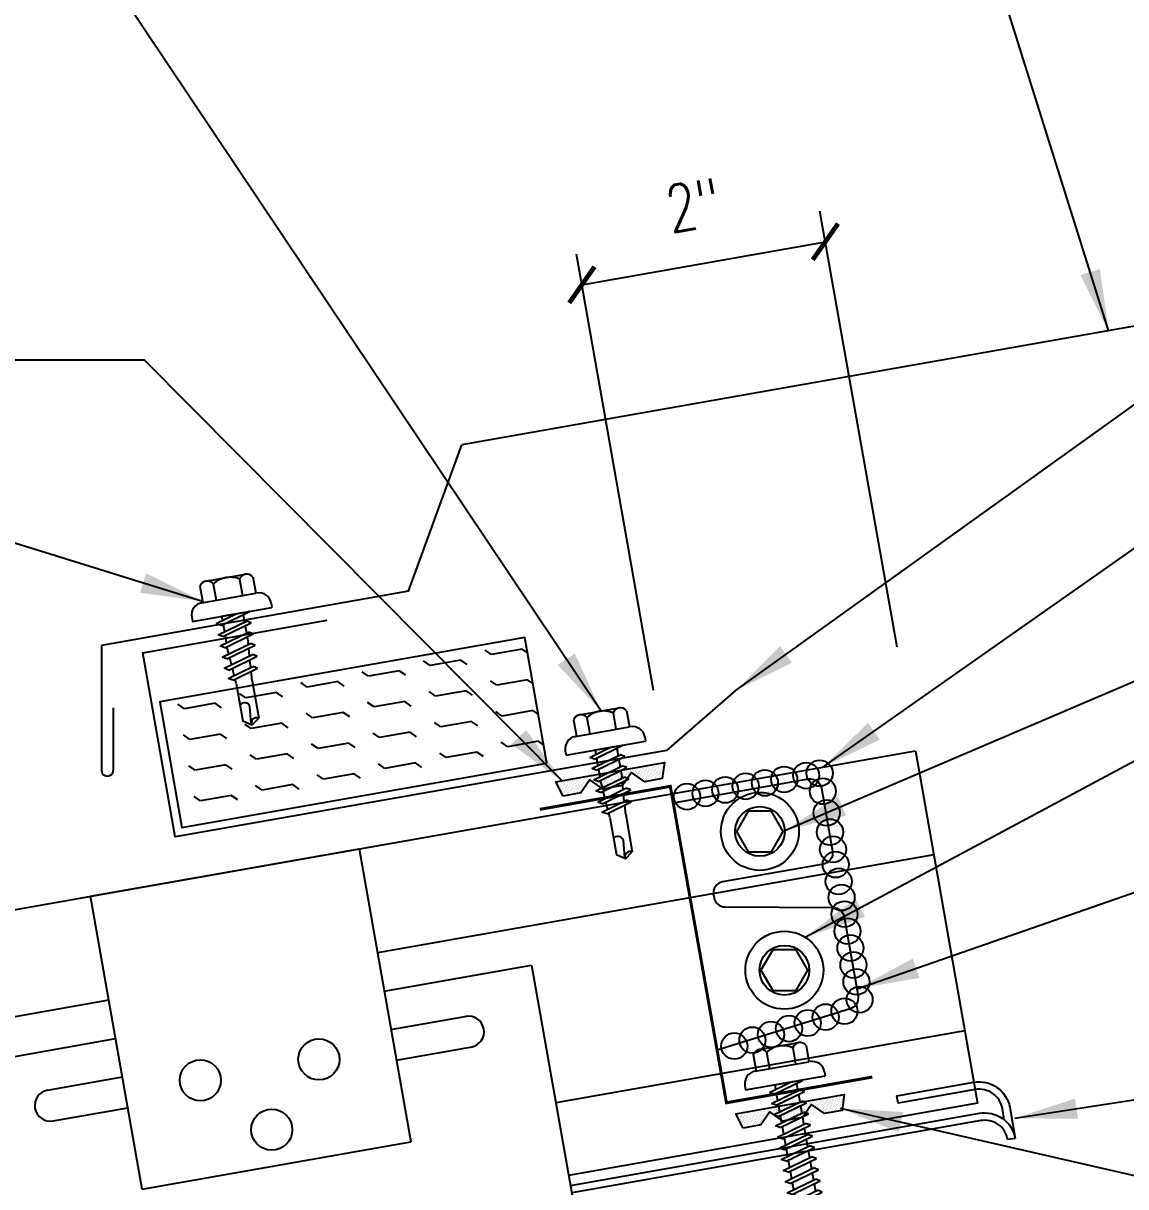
# Model space of a CAD drawing. Header units: inches. Extents: x 4.9 to 41.2, y 9 to 41.2.
# Drawn here: x 19.42 to 28.25, y 21.06 to 30.39 of the extents above; entities that cross this region are included whole.
import ezdxf

# ---------------------------------------------------------------- set-up
doc = ezdxf.new("R2010")
doc.units = ezdxf.units.IN
doc.header["$MEASUREMENT"] = 0
for name, color, linetype in [('CLIP', 5, 'Continuous'), ('CLO', 3, 'Continuous'), ('DIM', 7, 'Continuous'), ('FASTENER', 9, 'Continuous'), ('HATCH', 8, 'Continuous'), ('PANEL', 11, 'Continuous'), ('STLA', 12, 'Continuous'), ('TAPE', 8, 'Continuous'), ('THERMAL', 3, 'Continuous'), ('TRIM', 6, 'Continuous')]:
    doc.layers.add(name, color=color, linetype=linetype)
doc.styles.add('TEXT1', font='ROMANS.shx', dxfattribs={"width": 0.75, "height": 0.375})
doc.dimstyles.new('DETAIL', dxfattribs={"dimscale": 4, "dimtxt": 0.09375, "dimasz": 0.0625, "dimexe": 0.0625, "dimexo": 0.125, "dimgap": 0.0625, "dimtad": 1, "dimdec": 4, "dimzin": 3, "dimdsep": 46, "dimlunit": 4, "dimtxsty": 'TEXT1', "dimblk": 'ARCHTICK', "dimcen": 0.0625, "dimclrd": 7, "dimclre": 7, "dimclrt": 2, "dimadec": 0, "dimazin": 0, "dimtfac": 0.59375, "dimtdec": 4, "dimtmove": 0, "dimatfit": 3, "dimfxl": 0, "dimtolj": 1, "dimtzin": 3, "dimarcsym": 0})
doc.dimstyles.new('DETAIL$7', dxfattribs={"dimscale": 4, "dimtxt": 0.09375, "dimasz": 0.125, "dimexe": 0.0625, "dimexo": 0.125, "dimgap": 0.0625, "dimtad": 1, "dimdec": 4, "dimzin": 3, "dimdsep": 46, "dimlunit": 4, "dimtxsty": 'TEXT1', "dimblk": 'ARCHTICK', "dimcen": 0.0625, "dimclrd": 7, "dimclre": 7, "dimclrt": 2, "dimadec": 0, "dimazin": 0, "dimtfac": 0.59375, "dimtdec": 4, "dimtmove": 0, "dimatfit": 3, "dimfxl": 0, "dimfrac": 2, "dimtolj": 1, "dimtzin": 3, "dimarcsym": 0})

# ---------------------------------------------------------------- blocks, each defined once
blk = doc.blocks.new('*X4')
at = {"color": 0}
for p, q in [((-0.4336, 0.1348), (-0.4336, 0.1348)), ((-0.4336, 0.123), (-0.4336, 0.123)), ((-0.4219, 0.1406), (-0.4219, 0.1406)), ((-0.4219, 0.1289), (-0.4219, 0.1289)), ((-0.4219, 0.1172), (-0.4219, 0.1172)), ((-0.4219, 0.1055), (-0.4219, 0.1055)), ((-0.4219, 0.0937), (-0.4219, 0.0937)), ((-0.4102, 0.1348), (-0.4102, 0.1348)), ((-0.4102, 0.123), (-0.4102, 0.123)), ((-0.4102, 0.1113), (-0.4102, 0.1113)), ((-0.4102, 0.0996), (-0.4102, 0.0996)), ((-0.3984, 0.1406), (-0.3984, 0.1406)), ((-0.3984, 0.1289), (-0.3984, 0.1289)), ((-0.3984, 0.1172), (-0.3984, 0.1172)), ((-0.3984, 0.1055), (-0.3984, 0.1055)), ((-0.3984, 0.0937), (-0.3984, 0.0937)), ((-0.3867, 0.1348), (-0.3867, 0.1348)), ((-0.3867, 0.123), (-0.3867, 0.123)), ((-0.3867, 0.1113), (-0.3867, 0.1113)), ((-0.3867, 0.0996), (-0.3867, 0.0996)), ((-0.375, 0.1406), (-0.375, 0.1406)), ((-0.375, 0.1289), (-0.375, 0.1289)), ((-0.375, 0.1172), (-0.375, 0.1172)), ((-0.375, 0.1055), (-0.375, 0.1055)), ((-0.375, 0.0937), (-0.375, 0.0937)), ((-0.3633, 0.1348), (-0.3633, 0.1348)), ((-0.3633, 0.123), (-0.3633, 0.123)), ((-0.3633, 0.1113), (-0.3633, 0.1113)), ((-0.3633, 0.0996), (-0.3633, 0.0996)), ((-0.3516, 0.1406), (-0.3516, 0.1406)), ((-0.3516, 0.1289), (-0.3516, 0.1289)), ((-0.3516, 0.1172), (-0.3516, 0.1172)), ((-0.3516, 0.1055), (-0.3516, 0.1055)), ((-0.3516, 0.0937), (-0.3516, 0.0937)), ((-0.3398, 0.1348), (-0.3398, 0.1348)), ((-0.3398, 0.123), (-0.3398, 0.123)), ((-0.3398, 0.1113), (-0.3398, 0.1113)), ((-0.3398, 0.0996), (-0.3398, 0.0996)), ((-0.3281, 0.1406), (-0.3281, 0.1406)), ((-0.3281, 0.1289), (-0.3281, 0.1289)), ((-0.3281, 0.1172), (-0.3281, 0.1172)), ((-0.3281, 0.1055), (-0.3281, 0.1055)), ((-0.3281, 0.0937), (-0.3281, 0.0937)), ((-0.3164, 0.1348), (-0.3164, 0.1348)), ((-0.3164, 0.123), (-0.3164, 0.123)), ((-0.3164, 0.1113), (-0.3164, 0.1113)), ((-0.3164, 0.0996), (-0.3164, 0.0996)), ((-0.3047, 0.1406), (-0.3047, 0.1406)), ((-0.3047, 0.1289), (-0.3047, 0.1289)), ((-0.3047, 0.1172), (-0.3047, 0.1172)), ((-0.3047, 0.1055), (-0.3047, 0.1055)), ((-0.3047, 0.0937), (-0.3047, 0.0937)), ((-0.293, 0.1348), (-0.293, 0.1348)), ((-0.293, 0.123), (-0.293, 0.123)), ((-0.293, 0.1113), (-0.293, 0.1113)), ((-0.293, 0.0996), (-0.293, 0.0996)), ((-0.2812, 0.1406), (-0.2812, 0.1406)), ((-0.2812, 0.1289), (-0.2812, 0.1289)), ((-0.2812, 0.1172), (-0.2812, 0.1172)), ((-0.2812, 0.1055), (-0.2812, 0.1055)), ((-0.2812, 0.0937), (-0.2812, 0.0937)), ((-0.2695, 0.1348), (-0.2695, 0.1348)), ((-0.2695, 0.123), (-0.2695, 0.123)), ((-0.2695, 0.1113), (-0.2695, 0.1113)), ((-0.2695, 0.0996), (-0.2695, 0.0996)), ((-0.2578, 0.1406), (-0.2578, 0.1406)), ((-0.2578, 0.1289), (-0.2578, 0.1289)), ((-0.2578, 0.1172), (-0.2578, 0.1172)), ((-0.2578, 0.1055), (-0.2578, 0.1055)), ((-0.2578, 0.0937), (-0.2578, 0.0937)), ((-0.2461, 0.1348), (-0.2461, 0.1348)), ((-0.2461, 0.123), (-0.2461, 0.123)), ((-0.2461, 0.1113), (-0.2461, 0.1113)), ((-0.2461, 0.0996), (-0.2461, 0.0996)), ((-0.2344, 0.1406), (-0.2344, 0.1406)), ((-0.2344, 0.1289), (-0.2344, 0.1289)), ((-0.2344, 0.1172), (-0.2344, 0.1172)), ((-0.2344, 0.1055), (-0.2344, 0.1055)), ((-0.2344, 0.0937), (-0.2344, 0.0937)), ((-0.2227, 0.1348), (-0.2227, 0.1348)), ((-0.2227, 0.123), (-0.2227, 0.123)), ((-0.2227, 0.1113), (-0.2227, 0.1113)), ((-0.2227, 0.0996), (-0.2227, 0.0996)), ((-0.2109, 0.1406), (-0.2109, 0.1406)), ((-0.2109, 0.1289), (-0.2109, 0.1289)), ((-0.2109, 0.1172), (-0.2109, 0.1172)), ((-0.2109, 0.1055), (-0.2109, 0.1055)), ((-0.2109, 0.0937), (-0.2109, 0.0937)), ((-0.1992, 0.1348), (-0.1992, 0.1348)), ((-0.1992, 0.123), (-0.1992, 0.123)), ((-0.1992, 0.1113), (-0.1992, 0.1113)), ((-0.1992, 0.0996), (-0.1992, 0.0996)), ((-0.1875, 0.1406), (-0.1875, 0.1406)), ((-0.1875, 0.1289), (-0.1875, 0.1289)), ((-0.1875, 0.1172), (-0.1875, 0.1172)), ((-0.1875, 0.1055), (-0.1875, 0.1055)), ((-0.1875, 0.0937), (-0.1875, 0.0937)), ((-0.1758, 0.1348), (-0.1758, 0.1348)), ((-0.1758, 0.123), (-0.1758, 0.123)), ((-0.1758, 0.1113), (-0.1758, 0.1113)), ((-0.1641, 0.1406), (-0.1641, 0.1406)), ((-0.1641, 0.1289), (-0.1641, 0.1289)), ((-0.1641, 0.1172), (-0.1641, 0.1172)), ((-0.1641, 0.1055), (-0.1641, 0.1055)), ((-0.1523, 0.1348), (-0.1523, 0.1348)), ((-0.1523, 0.123), (-0.1523, 0.123)), ((-0.1523, 0.1113), (-0.1523, 0.1113)), ((-0.1523, 0.0996), (-0.1523, 0.0996)), ((-0.1406, 0.1406), (-0.1406, 0.1406)), ((-0.1406, 0.1289), (-0.1406, 0.1289)), ((-0.1406, 0.1172), (-0.1406, 0.1172)), ((-0.1406, 0.1055), (-0.1406, 0.1055)), ((-0.1406, 0.0937), (-0.1406, 0.0937)), ((-0.1289, 0.1348), (-0.1289, 0.1348)), ((-0.1289, 0.123), (-0.1289, 0.123)), ((-0.1289, 0.1113), (-0.1289, 0.1113)), ((-0.1289, 0.0996), (-0.1289, 0.0996)), ((-0.1172, 0.1406), (-0.1172, 0.1406)), ((-0.1172, 0.1289), (-0.1172, 0.1289)), ((-0.1172, 0.1172), (-0.1172, 0.1172)), ((-0.1172, 0.1055), (-0.1172, 0.1055)), ((-0.1172, 0.0937), (-0.1172, 0.0937)), ((-0.1055, 0.1348), (-0.1055, 0.1348)), ((-0.1055, 0.123), (-0.1055, 0.123)), ((-0.1055, 0.1113), (-0.1055, 0.1113)), ((-0.1055, 0.0996), (-0.1055, 0.0996)), ((-0.0937, 0.1406), (-0.0937, 0.1406)), ((-0.0937, 0.1289), (-0.0937, 0.1289)), ((-0.0937, 0.1172), (-0.0937, 0.1172)), ((-0.0937, 0.1055), (-0.0937, 0.1055)), ((-0.0937, 0.0937), (-0.0937, 0.0937)), ((-0.082, 0.1348), (-0.082, 0.1348)), ((-0.082, 0.123), (-0.082, 0.123)), ((-0.082, 0.1113), (-0.082, 0.1113)), ((-0.082, 0.0996), (-0.082, 0.0996)), ((-0.0703, 0.1406), (-0.0703, 0.1406)), ((-0.0703, 0.1289), (-0.0703, 0.1289)), ((-0.0703, 0.1172), (-0.0703, 0.1172)), ((-0.0703, 0.1055), (-0.0703, 0.1055)), ((-0.0703, 0.0937), (-0.0703, 0.0937)), ((-0.0586, 0.1348), (-0.0586, 0.1348)), ((-0.0586, 0.123), (-0.0586, 0.123)), ((-0.0586, 0.1113), (-0.0586, 0.1113)), ((-0.0586, 0.0996), (-0.0586, 0.0996)), ((-0.0469, 0.1406), (-0.0469, 0.1406)), ((-0.0469, 0.1289), (-0.0469, 0.1289)), ((-0.0469, 0.1172), (-0.0469, 0.1172)), ((-0.0469, 0.1055), (-0.0469, 0.1055)), ((-0.0469, 0.0937), (-0.0469, 0.0937)), ((-0.0352, 0.1348), (-0.0352, 0.1348)), ((-0.0352, 0.123), (-0.0352, 0.123)), ((-0.0352, 0.1113), (-0.0352, 0.1113)), ((-0.0352, 0.0996), (-0.0352, 0.0996)), ((-0.0234, 0.1406), (-0.0234, 0.1406)), ((-0.0234, 0.1289), (-0.0234, 0.1289)), ((-0.0234, 0.1172), (-0.0234, 0.1172)), ((-0.0234, 0.1055), (-0.0234, 0.1055)), ((-0.0234, 0.0937), (-0.0234, 0.0937)), ((-0.0117, 0.1348), (-0.0117, 0.1348)), ((-0.0117, 0.123), (-0.0117, 0.123)), ((-0.0117, 0.1113), (-0.0117, 0.1113)), ((-0.0117, 0.0996), (-0.0117, 0.0996)), ((0, 0.1406), (0, 0.1406)), ((0, 0.1289), (0, 0.1289)), ((0, 0.1172), (0, 0.1172)), ((0, 0.1055), (0, 0.1055)), ((0, 0.0937), (0, 0.0937)), ((0.0117, 0.1348), (0.0117, 0.1348)), ((0.0117, 0.123), (0.0117, 0.123)), ((0.0117, 0.1113), (0.0117, 0.1113)), ((0.0117, 0.0996), (0.0117, 0.0996)), ((0.0234, 0.1406), (0.0234, 0.1406)), ((0.0234, 0.1289), (0.0234, 0.1289)), ((0.0234, 0.1172), (0.0234, 0.1172)), ((0.0234, 0.1055), (0.0234, 0.1055)), ((0.0234, 0.0937), (0.0234, 0.0937)), ((0.0352, 0.1348), (0.0352, 0.1348)), ((0.0352, 0.123), (0.0352, 0.123)), ((0.0352, 0.1113), (0.0352, 0.1113)), ((0.0352, 0.0996), (0.0352, 0.0996)), ((0.0469, 0.1406), (0.0469, 0.1406)), ((0.0469, 0.1289), (0.0469, 0.1289)), ((0.0469, 0.1172), (0.0469, 0.1172)), ((0.0469, 0.1055), (0.0469, 0.1055)), ((0.0469, 0.0937), (0.0469, 0.0937)), ((0.0586, 0.1348), (0.0586, 0.1348)), ((0.0586, 0.123), (0.0586, 0.123)), ((0.0586, 0.1113), (0.0586, 0.1113)), ((0.0586, 0.0996), (0.0586, 0.0996)), ((0.0703, 0.1406), (0.0703, 0.1406)), ((0.0703, 0.1289), (0.0703, 0.1289)), ((0.0703, 0.1172), (0.0703, 0.1172)), ((0.0703, 0.1055), (0.0703, 0.1055)), ((0.0703, 0.0937), (0.0703, 0.0937)), ((0.082, 0.1348), (0.082, 0.1348)), ((0.082, 0.123), (0.082, 0.123)), ((0.082, 0.1113), (0.082, 0.1113)), ((0.082, 0.0996), (0.082, 0.0996)), ((0.0937, 0.1406), (0.0937, 0.1406)), ((0.0937, 0.1289), (0.0937, 0.1289)), ((0.0937, 0.1172), (0.0937, 0.1172)), ((0.0937, 0.1055), (0.0937, 0.1055)), ((0.0937, 0.0937), (0.0937, 0.0937)), ((0.1055, 0.1348), (0.1055, 0.1348)), ((0.1055, 0.123), (0.1055, 0.123)), ((0.1055, 0.1113), (0.1055, 0.1113)), ((0.1055, 0.0996), (0.1055, 0.0996)), ((0.1172, 0.1406), (0.1172, 0.1406)), ((0.1172, 0.1289), (0.1172, 0.1289)), ((0.1172, 0.1172), (0.1172, 0.1172)), ((0.1172, 0.1055), (0.1172, 0.1055)), ((0.1172, 0.0937), (0.1172, 0.0937)), ((0.1289, 0.1348), (0.1289, 0.1348)), ((0.1289, 0.123), (0.1289, 0.123)), ((0.1289, 0.1113), (0.1289, 0.1113)), ((0.1289, 0.0996), (0.1289, 0.0996)), ((0.1406, 0.1406), (0.1406, 0.1406)), ((0.1406, 0.1289), (0.1406, 0.1289)), ((0.1406, 0.1172), (0.1406, 0.1172)), ((0.1406, 0.1055), (0.1406, 0.1055)), ((0.1406, 0.0937), (0.1406, 0.0937)), ((0.1523, 0.1348), (0.1523, 0.1348)), ((0.1523, 0.123), (0.1523, 0.123)), ((0.1523, 0.1113), (0.1523, 0.1113)), ((0.1523, 0.0996), (0.1523, 0.0996)), ((0.1641, 0.1406), (0.1641, 0.1406)), ((0.1641, 0.1289), (0.1641, 0.1289)), ((0.1641, 0.1172), (0.1641, 0.1172)), ((0.1641, 0.1055), (0.1641, 0.1055)), ((0.1758, 0.1348), (0.1758, 0.1348)), ((0.1758, 0.123), (0.1758, 0.123)), ((0.1758, 0.1113), (0.1758, 0.1113)), ((0.1875, 0.1406), (0.1875, 0.1406)), ((0.1875, 0.1289), (0.1875, 0.1289)), ((0.1875, 0.1172), (0.1875, 0.1172)), ((0.1875, 0.1055), (0.1875, 0.1055)), ((0.1875, 0.0937), (0.1875, 0.0937)), ((0.1992, 0.1348), (0.1992, 0.1348)), ((0.1992, 0.123), (0.1992, 0.123)), ((0.1992, 0.1113), (0.1992, 0.1113)), ((0.1992, 0.0996), (0.1992, 0.0996)), ((0.2109, 0.1406), (0.2109, 0.1406)), ((0.2109, 0.1289), (0.2109, 0.1289)), ((0.2109, 0.1172), (0.2109, 0.1172)), ((0.2109, 0.1055), (0.2109, 0.1055)), ((0.2109, 0.0937), (0.2109, 0.0937)), ((0.2227, 0.1348), (0.2227, 0.1348)), ((0.2227, 0.123), (0.2227, 0.123)), ((0.2227, 0.1113), (0.2227, 0.1113)), ((0.2227, 0.0996), (0.2227, 0.0996)), ((0.2344, 0.1406), (0.2344, 0.1406)), ((0.2344, 0.1289), (0.2344, 0.1289)), ((0.2344, 0.1172), (0.2344, 0.1172)), ((0.2344, 0.1055), (0.2344, 0.1055)), ((0.2344, 0.0937), (0.2344, 0.0937)), ((0.2461, 0.1348), (0.2461, 0.1348)), ((0.2461, 0.123), (0.2461, 0.123)), ((0.2461, 0.1113), (0.2461, 0.1113)), ((0.2461, 0.0996), (0.2461, 0.0996)), ((0.2578, 0.1406), (0.2578, 0.1406)), ((0.2578, 0.1289), (0.2578, 0.1289)), ((0.2578, 0.1172), (0.2578, 0.1172)), ((0.2578, 0.1055), (0.2578, 0.1055)), ((0.2578, 0.0937), (0.2578, 0.0937)), ((0.2695, 0.1348), (0.2695, 0.1348)), ((0.2695, 0.123), (0.2695, 0.123)), ((0.2695, 0.1113), (0.2695, 0.1113)), ((0.2695, 0.0996), (0.2695, 0.0996)), ((0.2812, 0.1406), (0.2812, 0.1406)), ((0.2812, 0.1289), (0.2812, 0.1289)), ((0.2812, 0.1172), (0.2812, 0.1172)), ((0.2812, 0.1055), (0.2812, 0.1055)), ((0.2812, 0.0937), (0.2812, 0.0937)), ((0.293, 0.1348), (0.293, 0.1348)), ((0.293, 0.123), (0.293, 0.123)), ((0.293, 0.1113), (0.293, 0.1113)), ((0.293, 0.0996), (0.293, 0.0996)), ((0.3047, 0.1406), (0.3047, 0.1406)), ((0.3047, 0.1289), (0.3047, 0.1289)), ((0.3047, 0.1172), (0.3047, 0.1172)), ((0.3047, 0.1055), (0.3047, 0.1055)), ((0.3047, 0.0937), (0.3047, 0.0937)), ((0.3164, 0.1348), (0.3164, 0.1348)), ((0.3164, 0.123), (0.3164, 0.123)), ((0.3164, 0.1113), (0.3164, 0.1113)), ((0.3164, 0.0996), (0.3164, 0.0996)), ((0.3281, 0.1406), (0.3281, 0.1406)), ((0.3281, 0.1289), (0.3281, 0.1289)), ((0.3281, 0.1172), (0.3281, 0.1172)), ((0.3281, 0.1055), (0.3281, 0.1055)), ((0.3281, 0.0937), (0.3281, 0.0937)), ((0.3398, 0.1348), (0.3398, 0.1348)), ((0.3398, 0.123), (0.3398, 0.123)), ((0.3398, 0.1113), (0.3398, 0.1113)), ((0.3398, 0.0996), (0.3398, 0.0996)), ((0.3516, 0.1406), (0.3516, 0.1406)), ((0.3516, 0.1289), (0.3516, 0.1289)), ((0.3516, 0.1172), (0.3516, 0.1172)), ((0.3516, 0.1055), (0.3516, 0.1055)), ((0.3516, 0.0937), (0.3516, 0.0937)), ((0.3633, 0.1348), (0.3633, 0.1348)), ((0.3633, 0.123), (0.3633, 0.123)), ((0.3633, 0.1113), (0.3633, 0.1113)), ((0.3633, 0.0996), (0.3633, 0.0996)), ((0.375, 0.1406), (0.375, 0.1406)), ((0.375, 0.1289), (0.375, 0.1289)), ((0.375, 0.1172), (0.375, 0.1172)), ((0.375, 0.1055), (0.375, 0.1055)), ((0.375, 0.0937), (0.375, 0.0937)), ((0.3867, 0.1348), (0.3867, 0.1348)), ((0.3867, 0.123), (0.3867, 0.123)), ((0.3867, 0.1113), (0.3867, 0.1113)), ((0.3867, 0.0996), (0.3867, 0.0996)), ((0.3984, 0.1406), (0.3984, 0.1406)), ((0.3984, 0.1289), (0.3984, 0.1289)), ((0.3984, 0.1172), (0.3984, 0.1172)), ((0.3984, 0.1055), (0.3984, 0.1055)), ((0.3984, 0.0937), (0.3984, 0.0937)), ((0.4102, 0.1348), (0.4102, 0.1348)), ((0.4102, 0.123), (0.4102, 0.123)), ((0.4102, 0.1113), (0.4102, 0.1113)), ((0.4102, 0.0996), (0.4102, 0.0996)), ((0.4219, 0.1406), (0.4219, 0.1406)), ((0.4219, 0.1289), (0.4219, 0.1289)), ((0.4219, 0.1172), (0.4219, 0.1172)), ((0.4219, 0.1055), (0.4219, 0.1055)), ((0.4219, 0.0937), (0.4219, 0.0937)), ((0.4336, 0.1348), (0.4336, 0.1348)), ((0.4336, 0.123), (0.4336, 0.123)), ((-0.4219, 0.082), (-0.4219, 0.082)), ((-0.4102, 0.0879), (-0.4102, 0.0879)), ((-0.4102, 0.0762), (-0.4102, 0.0762)), ((-0.4102, 0.0645), (-0.4102, 0.0645)), ((-0.4102, 0.0527), (-0.4102, 0.0527)), ((-0.4102, 0.041), (-0.4102, 0.041)), ((-0.3984, 0.082), (-0.3984, 0.082)), ((-0.3984, 0.0703), (-0.3984, 0.0703)), ((-0.3984, 0.0586), (-0.3984, 0.0586)), ((-0.3984, 0.0469), (-0.3984, 0.0469)), ((-0.3984, 0.0352), (-0.3984, 0.0352)), ((-0.3984, 0.0234), (-0.3984, 0.0234)), ((-0.3867, 0.0879), (-0.3867, 0.0879)), ((-0.3867, 0.0762), (-0.3867, 0.0762)), ((-0.3867, 0.0645), (-0.3867, 0.0645)), ((-0.3867, 0.0527), (-0.3867, 0.0527)), ((-0.3867, 0.041), (-0.3867, 0.041)), ((-0.3867, 0.0293), (-0.3867, 0.0293)), ((-0.375, 0.082), (-0.375, 0.082)), ((-0.375, 0.0703), (-0.375, 0.0703)), ((-0.375, 0.0586), (-0.375, 0.0586)), ((-0.375, 0.0469), (-0.375, 0.0469)), ((-0.375, 0.0352), (-0.375, 0.0352)), ((-0.375, 0.0234), (-0.375, 0.0234)), ((-0.3633, 0.0879), (-0.3633, 0.0879)), ((-0.3633, 0.0762), (-0.3633, 0.0762)), ((-0.3633, 0.0645), (-0.3633, 0.0645)), ((-0.3633, 0.0527), (-0.3633, 0.0527)), ((-0.3633, 0.041), (-0.3633, 0.041)), ((-0.3633, 0.0293), (-0.3633, 0.0293)), ((-0.3516, 0.082), (-0.3516, 0.082)), ((-0.3516, 0.0703), (-0.3516, 0.0703)), ((-0.3516, 0.0586), (-0.3516, 0.0586)), ((-0.3516, 0.0469), (-0.3516, 0.0469)), ((-0.3516, 0.0352), (-0.3516, 0.0352)), ((-0.3516, 0.0234), (-0.3516, 0.0234)), ((-0.3398, 0.0879), (-0.3398, 0.0879)), ((-0.3398, 0.0762), (-0.3398, 0.0762)), ((-0.3398, 0.0645), (-0.3398, 0.0645)), ((-0.3398, 0.0527), (-0.3398, 0.0527)), ((-0.3398, 0.041), (-0.3398, 0.041)), ((-0.3398, 0.0293), (-0.3398, 0.0293)), ((-0.3281, 0.082), (-0.3281, 0.082)), ((-0.3281, 0.0703), (-0.3281, 0.0703)), ((-0.3281, 0.0586), (-0.3281, 0.0586)), ((-0.3281, 0.0469), (-0.3281, 0.0469)), ((-0.3281, 0.0352), (-0.3281, 0.0352)), ((-0.3281, 0.0234), (-0.3281, 0.0234)), ((-0.3164, 0.0879), (-0.3164, 0.0879)), ((-0.3164, 0.0762), (-0.3164, 0.0762)), ((-0.3164, 0.0645), (-0.3164, 0.0645)), ((-0.3164, 0.0527), (-0.3164, 0.0527)), ((-0.3164, 0.041), (-0.3164, 0.041)), ((-0.3164, 0.0293), (-0.3164, 0.0293)), ((-0.3047, 0.082), (-0.3047, 0.082)), ((-0.3047, 0.0703), (-0.3047, 0.0703)), ((-0.3047, 0.0586), (-0.3047, 0.0586)), ((-0.3047, 0.0469), (-0.3047, 0.0469)), ((-0.3047, 0.0352), (-0.3047, 0.0352)), ((-0.3047, 0.0234), (-0.3047, 0.0234)), ((-0.293, 0.0879), (-0.293, 0.0879)), ((-0.293, 0.0762), (-0.293, 0.0762)), ((-0.293, 0.0645), (-0.293, 0.0645)), ((-0.293, 0.0527), (-0.293, 0.0527)), ((-0.293, 0.041), (-0.293, 0.041)), ((-0.293, 0.0293), (-0.293, 0.0293)), ((-0.2812, 0.082), (-0.2812, 0.082)), ((-0.2812, 0.0703), (-0.2812, 0.0703)), ((-0.2812, 0.0586), (-0.2812, 0.0586)), ((-0.2812, 0.0469), (-0.2812, 0.0469)), ((-0.2812, 0.0352), (-0.2812, 0.0352)), ((-0.2812, 0.0234), (-0.2812, 0.0234)), ((-0.2695, 0.0879), (-0.2695, 0.0879)), ((-0.2695, 0.0762), (-0.2695, 0.0762)), ((-0.2695, 0.0645), (-0.2695, 0.0645)), ((-0.2695, 0.0527), (-0.2695, 0.0527)), ((-0.2695, 0.041), (-0.2695, 0.041)), ((-0.2695, 0.0293), (-0.2695, 0.0293)), ((-0.2578, 0.082), (-0.2578, 0.082)), ((-0.2578, 0.0703), (-0.2578, 0.0703)), ((-0.2578, 0.0586), (-0.2578, 0.0586)), ((-0.2578, 0.0469), (-0.2578, 0.0469)), ((-0.2578, 0.0352), (-0.2578, 0.0352)), ((-0.2578, 0.0234), (-0.2578, 0.0234)), ((-0.2461, 0.0879), (-0.2461, 0.0879)), ((-0.2461, 0.0762), (-0.2461, 0.0762)), ((-0.2461, 0.0645), (-0.2461, 0.0645)), ((-0.2461, 0.0527), (-0.2461, 0.0527)), ((-0.2461, 0.041), (-0.2461, 0.041)), ((-0.2344, 0.082), (-0.2344, 0.082)), ((-0.2344, 0.0703), (-0.2344, 0.0703)), ((-0.2344, 0.0586), (-0.2344, 0.0586)), ((-0.2344, 0.0469), (-0.2344, 0.0469)), ((-0.2227, 0.0879), (-0.2227, 0.0879)), ((-0.2227, 0.0762), (-0.2227, 0.0762)), ((-0.2227, 0.0645), (-0.2227, 0.0645)), ((-0.2109, 0.082), (-0.2109, 0.082)), ((-0.2109, 0.0703), (-0.2109, 0.0703)), ((-0.1992, 0.0879), (-0.1992, 0.0879)), ((-0.1406, 0.082), (-0.1406, 0.082)), ((-0.1289, 0.0879), (-0.1289, 0.0879)), ((-0.1289, 0.0762), (-0.1289, 0.0762)), ((-0.1172, 0.082), (-0.1172, 0.082)), ((-0.1172, 0.0703), (-0.1172, 0.0703)), ((-0.1172, 0.0586), (-0.1172, 0.0586)), ((-0.1055, 0.0879), (-0.1055, 0.0879)), ((-0.1055, 0.0762), (-0.1055, 0.0762)), ((-0.1055, 0.0645), (-0.1055, 0.0645)), ((-0.1055, 0.0527), (-0.1055, 0.0527)), ((-0.0937, 0.082), (-0.0937, 0.082)), ((-0.0937, 0.0703), (-0.0937, 0.0703)), ((-0.0937, 0.0586), (-0.0937, 0.0586)), ((-0.0937, 0.0469), (-0.0937, 0.0469)), ((-0.0937, 0.0352), (-0.0937, 0.0352)), ((-0.082, 0.0879), (-0.082, 0.0879)), ((-0.082, 0.0762), (-0.082, 0.0762)), ((-0.082, 0.0645), (-0.082, 0.0645)), ((-0.082, 0.0527), (-0.082, 0.0527)), ((-0.082, 0.041), (-0.082, 0.041)), ((-0.082, 0.0293), (-0.082, 0.0293)), ((-0.0703, 0.082), (-0.0703, 0.082)), ((-0.0703, 0.0703), (-0.0703, 0.0703)), ((-0.0703, 0.0586), (-0.0703, 0.0586)), ((-0.0703, 0.0469), (-0.0703, 0.0469)), ((-0.0703, 0.0352), (-0.0703, 0.0352)), ((-0.0703, 0.0234), (-0.0703, 0.0234)), ((-0.0586, 0.0879), (-0.0586, 0.0879)), ((-0.0586, 0.0762), (-0.0586, 0.0762)), ((-0.0586, 0.0645), (-0.0586, 0.0645)), ((-0.0586, 0.0527), (-0.0586, 0.0527)), ((-0.0586, 0.041), (-0.0586, 0.041)), ((-0.0586, 0.0293), (-0.0586, 0.0293)), ((-0.0469, 0.082), (-0.0469, 0.082)), ((-0.0469, 0.0703), (-0.0469, 0.0703)), ((-0.0469, 0.0586), (-0.0469, 0.0586)), ((-0.0469, 0.0469), (-0.0469, 0.0469)), ((-0.0469, 0.0352), (-0.0469, 0.0352)), ((-0.0469, 0.0234), (-0.0469, 0.0234)), ((-0.0352, 0.0879), (-0.0352, 0.0879)), ((-0.0352, 0.0762), (-0.0352, 0.0762)), ((-0.0352, 0.0645), (-0.0352, 0.0645)), ((-0.0352, 0.0527), (-0.0352, 0.0527)), ((-0.0352, 0.041), (-0.0352, 0.041)), ((-0.0352, 0.0293), (-0.0352, 0.0293)), ((-0.0234, 0.082), (-0.0234, 0.082)), ((-0.0234, 0.0703), (-0.0234, 0.0703)), ((-0.0234, 0.0586), (-0.0234, 0.0586)), ((-0.0234, 0.0469), (-0.0234, 0.0469)), ((-0.0234, 0.0352), (-0.0234, 0.0352)), ((-0.0234, 0.0234), (-0.0234, 0.0234)), ((-0.0117, 0.0879), (-0.0117, 0.0879)), ((-0.0117, 0.0762), (-0.0117, 0.0762)), ((-0.0117, 0.0645), (-0.0117, 0.0645)), ((-0.0117, 0.0527), (-0.0117, 0.0527)), ((-0.0117, 0.041), (-0.0117, 0.041)), ((-0.0117, 0.0293), (-0.0117, 0.0293)), ((0, 0.082), (0, 0.082)), ((0, 0.0703), (0, 0.0703)), ((0, 0.0586), (0, 0.0586)), ((0, 0.0469), (0, 0.0469)), ((0, 0.0352), (0, 0.0352)), ((0, 0.0234), (0, 0.0234)), ((0.0117, 0.0879), (0.0117, 0.0879)), ((0.0117, 0.0762), (0.0117, 0.0762)), ((0.0117, 0.0645), (0.0117, 0.0645)), ((0.0117, 0.0527), (0.0117, 0.0527)), ((0.0117, 0.041), (0.0117, 0.041)), ((0.0117, 0.0293), (0.0117, 0.0293)), ((0.0234, 0.082), (0.0234, 0.082)), ((0.0234, 0.0703), (0.0234, 0.0703)), ((0.0234, 0.0586), (0.0234, 0.0586)), ((0.0234, 0.0469), (0.0234, 0.0469)), ((0.0234, 0.0352), (0.0234, 0.0352)), ((0.0234, 0.0234), (0.0234, 0.0234)), ((0.0352, 0.0879), (0.0352, 0.0879)), ((0.0352, 0.0762), (0.0352, 0.0762)), ((0.0352, 0.0645), (0.0352, 0.0645)), ((0.0352, 0.0527), (0.0352, 0.0527)), ((0.0352, 0.041), (0.0352, 0.041)), ((0.0352, 0.0293), (0.0352, 0.0293)), ((0.0469, 0.082), (0.0469, 0.082)), ((0.0469, 0.0703), (0.0469, 0.0703)), ((0.0469, 0.0586), (0.0469, 0.0586)), ((0.0469, 0.0469), (0.0469, 0.0469)), ((0.0469, 0.0352), (0.0469, 0.0352)), ((0.0469, 0.0234), (0.0469, 0.0234)), ((0.0586, 0.0879), (0.0586, 0.0879)), ((0.0586, 0.0762), (0.0586, 0.0762)), ((0.0586, 0.0645), (0.0586, 0.0645)), ((0.0586, 0.0527), (0.0586, 0.0527)), ((0.0586, 0.041), (0.0586, 0.041)), ((0.0586, 0.0293), (0.0586, 0.0293)), ((0.0703, 0.082), (0.0703, 0.082)), ((0.0703, 0.0703), (0.0703, 0.0703)), ((0.0703, 0.0586), (0.0703, 0.0586)), ((0.0703, 0.0469), (0.0703, 0.0469)), ((0.0703, 0.0352), (0.0703, 0.0352)), ((0.0703, 0.0234), (0.0703, 0.0234)), ((0.082, 0.0879), (0.082, 0.0879)), ((0.082, 0.0762), (0.082, 0.0762)), ((0.082, 0.0645), (0.082, 0.0645)), ((0.082, 0.0527), (0.082, 0.0527)), ((0.082, 0.041), (0.082, 0.041)), ((0.082, 0.0293), (0.082, 0.0293)), ((0.0937, 0.082), (0.0937, 0.082)), ((0.0937, 0.0703), (0.0937, 0.0703)), ((0.0937, 0.0586), (0.0937, 0.0586)), ((0.0937, 0.0469), (0.0937, 0.0469)), ((0.0937, 0.0352), (0.0937, 0.0352)), ((0.1055, 0.0879), (0.1055, 0.0879)), ((0.1055, 0.0762), (0.1055, 0.0762)), ((0.1055, 0.0645), (0.1055, 0.0645)), ((0.1055, 0.0527), (0.1055, 0.0527)), ((0.1172, 0.082), (0.1172, 0.082)), ((0.1172, 0.0703), (0.1172, 0.0703)), ((0.1172, 0.0586), (0.1172, 0.0586)), ((0.1289, 0.0879), (0.1289, 0.0879)), ((0.1289, 0.0762), (0.1289, 0.0762)), ((0.1406, 0.082), (0.1406, 0.082)), ((0.1992, 0.0879), (0.1992, 0.0879)), ((0.2109, 0.082), (0.2109, 0.082)), ((0.2109, 0.0703), (0.2109, 0.0703)), ((0.2227, 0.0879), (0.2227, 0.0879)), ((0.2227, 0.0762), (0.2227, 0.0762)), ((0.2227, 0.0645), (0.2227, 0.0645)), ((0.2344, 0.082), (0.2344, 0.082)), ((0.2344, 0.0703), (0.2344, 0.0703)), ((0.2344, 0.0586), (0.2344, 0.0586)), ((0.2344, 0.0469), (0.2344, 0.0469)), ((0.2461, 0.0879), (0.2461, 0.0879)), ((0.2461, 0.0762), (0.2461, 0.0762)), ((0.2461, 0.0645), (0.2461, 0.0645)), ((0.2461, 0.0527), (0.2461, 0.0527)), ((0.2461, 0.041), (0.2461, 0.041)), ((0.2578, 0.082), (0.2578, 0.082)), ((0.2578, 0.0703), (0.2578, 0.0703)), ((0.2578, 0.0586), (0.2578, 0.0586)), ((0.2578, 0.0469), (0.2578, 0.0469)), ((0.2578, 0.0352), (0.2578, 0.0352)), ((0.2578, 0.0234), (0.2578, 0.0234)), ((0.2695, 0.0879), (0.2695, 0.0879)), ((0.2695, 0.0762), (0.2695, 0.0762)), ((0.2695, 0.0645), (0.2695, 0.0645)), ((0.2695, 0.0527), (0.2695, 0.0527)), ((0.2695, 0.041), (0.2695, 0.041)), ((0.2695, 0.0293), (0.2695, 0.0293)), ((0.2812, 0.082), (0.2812, 0.082)), ((0.2812, 0.0703), (0.2812, 0.0703)), ((0.2812, 0.0586), (0.2812, 0.0586)), ((0.2812, 0.0469), (0.2812, 0.0469)), ((0.2812, 0.0352), (0.2812, 0.0352)), ((0.2812, 0.0234), (0.2812, 0.0234)), ((0.293, 0.0879), (0.293, 0.0879)), ((0.293, 0.0762), (0.293, 0.0762)), ((0.293, 0.0645), (0.293, 0.0645)), ((0.293, 0.0527), (0.293, 0.0527)), ((0.293, 0.041), (0.293, 0.041)), ((0.293, 0.0293), (0.293, 0.0293)), ((0.3047, 0.082), (0.3047, 0.082)), ((0.3047, 0.0703), (0.3047, 0.0703)), ((0.3047, 0.0586), (0.3047, 0.0586)), ((0.3047, 0.0469), (0.3047, 0.0469)), ((0.3047, 0.0352), (0.3047, 0.0352)), ((0.3047, 0.0234), (0.3047, 0.0234)), ((0.3164, 0.0879), (0.3164, 0.0879)), ((0.3164, 0.0762), (0.3164, 0.0762)), ((0.3164, 0.0645), (0.3164, 0.0645)), ((0.3164, 0.0527), (0.3164, 0.0527)), ((0.3164, 0.041), (0.3164, 0.041)), ((0.3164, 0.0293), (0.3164, 0.0293)), ((0.3281, 0.082), (0.3281, 0.082)), ((0.3281, 0.0703), (0.3281, 0.0703)), ((0.3281, 0.0586), (0.3281, 0.0586)), ((0.3281, 0.0469), (0.3281, 0.0469)), ((0.3281, 0.0352), (0.3281, 0.0352)), ((0.3281, 0.0234), (0.3281, 0.0234)), ((0.3398, 0.0879), (0.3398, 0.0879)), ((0.3398, 0.0762), (0.3398, 0.0762)), ((0.3398, 0.0645), (0.3398, 0.0645)), ((0.3398, 0.0527), (0.3398, 0.0527)), ((0.3398, 0.041), (0.3398, 0.041)), ((0.3398, 0.0293), (0.3398, 0.0293)), ((0.3516, 0.082), (0.3516, 0.082)), ((0.3516, 0.0703), (0.3516, 0.0703)), ((0.3516, 0.0586), (0.3516, 0.0586)), ((0.3516, 0.0469), (0.3516, 0.0469)), ((0.3516, 0.0352), (0.3516, 0.0352)), ((0.3516, 0.0234), (0.3516, 0.0234)), ((0.3633, 0.0879), (0.3633, 0.0879)), ((0.3633, 0.0762), (0.3633, 0.0762)), ((0.3633, 0.0645), (0.3633, 0.0645)), ((0.3633, 0.0527), (0.3633, 0.0527)), ((0.3633, 0.041), (0.3633, 0.041)), ((0.3633, 0.0293), (0.3633, 0.0293)), ((0.375, 0.082), (0.375, 0.082)), ((0.375, 0.0703), (0.375, 0.0703)), ((0.375, 0.0586), (0.375, 0.0586)), ((0.375, 0.0469), (0.375, 0.0469)), ((0.375, 0.0352), (0.375, 0.0352)), ((0.375, 0.0234), (0.375, 0.0234)), ((0.3867, 0.0879), (0.3867, 0.0879)), ((0.3867, 0.0762), (0.3867, 0.0762)), ((0.3867, 0.0645), (0.3867, 0.0645)), ((0.3867, 0.0527), (0.3867, 0.0527)), ((0.3867, 0.041), (0.3867, 0.041)), ((0.3867, 0.0293), (0.3867, 0.0293)), ((0.3984, 0.082), (0.3984, 0.082)), ((0.3984, 0.0703), (0.3984, 0.0703)), ((0.3984, 0.0586), (0.3984, 0.0586)), ((0.3984, 0.0469), (0.3984, 0.0469)), ((0.3984, 0.0352), (0.3984, 0.0352)), ((0.3984, 0.0234), (0.3984, 0.0234)), ((0.4102, 0.0879), (0.4102, 0.0879)), ((0.4102, 0.0762), (0.4102, 0.0762)), ((0.4102, 0.0645), (0.4102, 0.0645)), ((0.4102, 0.0527), (0.4102, 0.0527)), ((0.4102, 0.041), (0.4102, 0.041)), ((0.4219, 0.082), (0.4219, 0.082))]:
    blk.add_line(p, q, dxfattribs=at)
blk = doc.blocks.new('MB_DBTAP')
at = {"layer": 'TAPE', "color": 9}
blk.add_lwpolyline([(-0.4033, 0.0185), (-0.442, 0.1413), (0.442, 0.1413), (0.4033, 0.0185), (0.26, 0.0185), (0.1696, 0.1089), (0.0792, 0.0185), (0, 0.0185), (-0.0792, 0.0185), (-0.1696, 0.1089), (-0.26, 0.0185)], close=True, dxfattribs=at)
at = {"layer": 'TAPE', "color": 251}
blk.add_blockref('*X4', (0, 0), dxfattribs=at)
blk = doc.blocks.new('MB_DW4')
at = {"layer": 'FASTENER'}
for p, q in [((-0.2171, 0.3051), (-0.2171, 0.1712)), ((-0.1627, 0.3366), (0.1592, 0.3366)), ((-0.1083, 0.3051), (-0.1083, 0.1712)), ((0.1048, 0.3051), (0.1048, 0.1712)), ((0.2136, 0.3051), (0.2136, 0.1712)), ((-0.2257, 0.1712), (0.2136, 0.1712)), ((-0.3257, 0.0712), (-0.3257, 0.0369)), ((-0.3257, 0.0369), (0.3222, 0.0369)), ((-0.141, -0.014), (0.0373, 0.0369)), ((-0.1053, -0.0341), (0.1375, 0.0352)), ((-0.088, 0.0369), (-0.088, 0.0011)), ((-0.088, 0.0369), (0.0845, 0.0369)), ((0.0845, 0.0369), (0.1344, 0.0369)), ((0.0845, 0.0201), (0.0845, -0.0405)), ((0.1375, 0.0352), (0.1344, 0.0369)), ((0.3222, 0.0712), (0.3222, 0.0369)), ((-0.1053, -0.0341), (-0.141, -0.014)), ((-0.141, -0.1049), (0.1018, -0.0356)), ((-0.1053, -0.125), (0.1375, -0.0557)), ((-0.088, -0.0292), (-0.088, -0.0898)), ((0.0845, -0.0708), (0.0845, -0.1314)), ((0.1375, -0.0557), (0.1018, -0.0356)), ((-0.1053, -0.125), (-0.141, -0.1049)), ((-0.141, -0.1958), (0.1018, -0.1265)), ((-0.1053, -0.2159), (0.1375, -0.1466)), ((-0.088, -0.1201), (-0.088, -0.1807)), ((0.0845, -0.1617), (0.0845, -0.211)), ((0.1375, -0.1466), (0.1018, -0.1265)), ((-0.1053, -0.2159), (-0.141, -0.1958)), ((-0.141, -0.2867), (0.1018, -0.2174)), ((-0.1053, -0.3068), (0.1375, -0.2375)), ((-0.0838, -0.2704), (-0.088, -0.211)), ((0.0771, -0.3153), (0.0815, -0.2535)), ((0.0837, -0.2226), (0.0845, -0.211)), ((0.1375, -0.2375), (0.1018, -0.2174)), ((-0.1053, -0.3068), (-0.141, -0.2867)), ((-0.141, -0.3776), (0.1018, -0.3083)), ((-0.1053, -0.3977), (0.1375, -0.3284)), ((-0.0775, -0.3595), (-0.0817, -0.3001)), ((0.0706, -0.4081), (0.075, -0.3463)), ((0.1375, -0.3284), (0.1018, -0.3083)), ((-0.1053, -0.3977), (-0.141, -0.3776)), ((-0.122, -0.4631), (0.0885, -0.403)), ((-0.0864, -0.4832), (-0.122, -0.4631)), ((-0.0864, -0.4832), (0.1242, -0.4231)), ((-0.0712, -0.4486), (-0.0754, -0.3892)), ((0.063, -0.5152), (0.0684, -0.439)), ((0.1242, -0.4231), (0.0885, -0.403)), ((-0.0665, -0.5155), (-0.0691, -0.4783)), ((-0.0665, -0.5155), (-0.0665, -0.82)), ((0.063, -0.5159), (0.063, -0.82)), ((-0.0031, -0.8538), (0.009, -0.7138)), ((-0.0017, -0.8656), (-0.0665, -0.82)), ((-0.0017, -0.8656), (0.063, -0.82))]:
    blk.add_line(p, q, dxfattribs=at)
for centre, radius, start, end in [((-0.1627, 0.2738), 0.0628, 29.87542, 150.12458), ((-0.0017, 0.141), 0.1956, 56.99743, 123.00257), ((0.1592, 0.2738), 0.0628, 29.87542, 150.12458), ((-0.2257, 0.0712), 0.1, 90, 180), ((0.2222, 0.0712), 0.1, 0, 90), ((0.073, -0.5159), 0.01, 175.94836, 180), ((-0.0363, -0.7227), 0.0461, 11.14455, 130.906), ((0.039, -0.8547), 0.0422, 55.45845, 194.84539)]:
    blk.add_arc(centre, radius, start, end, dxfattribs=at)
blk = doc.blocks.new('MB_38W')
blk.add_lwpolyline([(-0.0938, 0.1624), (-0.1875, 0), (-0.0938, -0.1624), (0.0937, -0.1624), (0.1875, 0), (0.0937, 0.1624)], close=True)
for radius in [0.3125, 0.1992]:
    blk.add_circle((0, 0), radius)
blk = doc.blocks.new('_ArchTick')
at = {"color": 0, "linetype": 'ByBlock', "const_width": 0.15}
blk.add_lwpolyline([(-0.5, -0.5), (0.5, 0.5)], dxfattribs=at)
blk = doc.blocks.new('*D28')
at = {"layer": 'DEFPOINTS', "color": 0}
for p in [(25.8464, 28.6411), (26.5094, 24.8973), (24.5568, 24.5515)]:
    blk.add_point(p, dxfattribs=at)
at = {"layer": 'DIM', "color": 7, "lineweight": -2}
for p, q in [((26.4222, 25.3896), (25.8028, 28.8873)), ((23.8939, 28.2954), (25.8464, 28.6411)), ((24.4696, 25.0439), (23.8503, 28.5416))]:
    blk.add_line(p, q, dxfattribs=at)
at = {"layer": 'DIM', "color": 7, "lineweight": -2, "xscale": 0.25, "yscale": 0.25, "zscale": 0.25}
for p, rotation in [((25.8464, 28.6411), 10.04202363552963), ((23.8939, 28.2954), 190.0420236355296)]:
    blk.add_blockref('_ArchTick', p, dxfattribs=dict(at, rotation=rotation))
at = {"layer": 'DIM', "color": 2, "insert": (24.7876, 28.9342), "char_height": 0.375, "attachment_point": 5, "rotation": 10.04202, "style": 'TEXT1'}
blk.add_mtext('\\A1;2"', dxfattribs=at)
blk = doc.blocks.new('A$C40D92978')
at = {"layer": 'CLO', "const_width": 0.0239}
blk.add_lwpolyline([(2.668, 0.22), (1.4986, 0.0138), (1.0484, 2.5509), (0.0021, 2.3664)], dxfattribs=at)
at = {"layer": 'CLO'}
blk.add_lwpolyline([(1.0744, 2.4192), (2.1552, 2.6098, -0.414214), (2.2595, 2.5368), (2.3487, 2.031, -0.414214), (2.2757, 1.9268), (1.4681, 1.7844, 0.414214), (1.3951, 1.6801), (1.399, 1.6581, 0.362577), (1.4872, 1.5837), (2.3532, 1.5794, -0.362577), (2.4414, 1.5051), (2.5536, 0.8692, -0.377256), (2.4917, 0.7677), (1.4244, 0.4348)], format="xyb", dxfattribs=at)
blk = doc.blocks.new('FZ7')
at = {"layer": 'FASTENER'}
for p, q in [((-0.2154, 0.3051), (-0.2154, 0.1712)), ((-0.161, 0.3366), (0.161, 0.3366)), ((-0.1065, 0.3051), (-0.1065, 0.1712)), ((0.1065, 0.3051), (0.1065, 0.1712)), ((0.2154, 0.3051), (0.2154, 0.1712)), ((-0.224, 0.1712), (0.2154, 0.1712)), ((-0.324, 0.0712), (-0.324, 0.0369)), ((-0.324, 0.0369), (0.324, 0.0369)), ((-0.1392, -0.016), (0.0458, 0.0369)), ((-0.1035, -0.0361), (0.1392, 0.0333)), ((-0.0863, 0.0369), (-0.0863, -0.0008)), ((-0.0863, 0.0369), (0.0863, 0.0369)), ((0.0863, 0.0369), (0.1328, 0.0369)), ((0.0863, 0.0181), (0.0863, -0.0425)), ((0.1392, 0.0333), (0.1328, 0.0369)), ((0.324, 0.0712), (0.324, 0.0369)), ((-0.1035, -0.0361), (-0.1392, -0.016)), ((-0.1392, -0.1069), (0.1035, -0.0375)), ((-0.1035, -0.127), (0.1392, -0.0576)), ((-0.0863, -0.0311), (-0.0863, -0.0917)), ((0.0863, -0.0728), (0.0863, -0.1334)), ((0.1392, -0.0576), (0.1035, -0.0375)), ((-0.1035, -0.127), (-0.1392, -0.1069)), ((-0.1392, -0.1977), (0.1035, -0.1284)), ((-0.1035, -0.2178), (0.1392, -0.1485)), ((-0.0863, -0.122), (-0.0863, -0.1826)), ((0.0863, -0.1636), (0.0863, -0.2243)), ((0.1392, -0.1485), (0.1035, -0.1284)), ((-0.1035, -0.2178), (-0.1392, -0.1977)), ((-0.1392, -0.2886), (0.1035, -0.2193)), ((-0.1035, -0.3087), (0.1392, -0.2394)), ((-0.0863, -0.2129), (-0.0863, -0.2735)), ((0.0863, -0.2545), (0.0863, -0.3152)), ((0.1392, -0.2394), (0.1035, -0.2193)), ((-0.1035, -0.3087), (-0.1392, -0.2886)), ((-0.1392, -0.3795), (0.1035, -0.3102)), ((-0.1035, -0.3996), (0.1392, -0.3303)), ((-0.0863, -0.3038), (-0.0863, -0.3644)), ((0.0863, -0.3454), (0.0863, -0.4061)), ((0.1392, -0.3303), (0.1035, -0.3102)), ((-0.1035, -0.3996), (-0.1392, -0.3795)), ((-0.1392, -0.4704), (0.1035, -0.4011)), ((-0.1035, -0.4905), (0.1392, -0.4212)), ((-0.0863, -0.3947), (-0.0863, -0.4553)), ((0.0863, -0.4363), (0.0863, -0.497)), ((0.1392, -0.4212), (0.1035, -0.4011)), ((-0.1035, -0.4905), (-0.1392, -0.4704)), ((-0.1392, -0.5613), (0.1035, -0.492)), ((-0.1035, -0.5814), (0.1392, -0.5121)), ((-0.0863, -0.4856), (-0.0863, -0.5462)), ((0.0863, -0.5272), (0.0863, -0.5879)), ((0.1392, -0.5121), (0.1035, -0.492)), ((-0.1035, -0.5814), (-0.1392, -0.5613)), ((-0.1392, -0.6522), (0.1035, -0.5829)), ((-0.1035, -0.6723), (-0.1392, -0.6522)), ((-0.1035, -0.6723), (0.1392, -0.603)), ((-0.0863, -0.5765), (-0.0863, -0.6371)), ((0.0863, -0.6181), (0.0863, -0.6787)), ((0.1392, -0.603), (0.1035, -0.5829)), ((-0.1392, -0.7431), (0.1035, -0.6738)), ((-0.1035, -0.7632), (-0.1392, -0.7431)), ((-0.1035, -0.7632), (0.1392, -0.6939)), ((-0.0863, -0.6674), (-0.0863, -0.728)), ((0.0863, -0.709), (0.0863, -0.7696)), ((0.1392, -0.6939), (0.1035, -0.6738)), ((-0.1392, -0.834), (0.1035, -0.7647)), ((-0.1035, -0.8541), (-0.1392, -0.834)), ((-0.1035, -0.8541), (0.1392, -0.7848)), ((-0.0863, -0.7583), (-0.0863, -0.8189)), ((0.0863, -0.7999), (0.0863, -0.8605)), ((0.1392, -0.7848), (0.1035, -0.7647)), ((-0.1392, -0.9249), (0.1035, -0.8556)), ((-0.1035, -0.945), (-0.1392, -0.9249)), ((-0.1035, -0.945), (0.1392, -0.8757)), ((-0.0863, -0.8492), (-0.0863, -0.9098)), ((0.0863, -0.8908), (0.0863, -1.2321)), ((0.1392, -0.8757), (0.1035, -0.8556)), ((-0.0863, -0.9401), (-0.0863, -1.2321)), ((-0.0019, -1.2773), (0.0143, -1.0906)), ((0, -1.2929), (-0.0863, -1.2321)), ((0, -1.2929), (0.0863, -1.2321))]:
    blk.add_line(p, q, dxfattribs=at)
for centre, radius, start, end in [((-0.161, 0.2738), 0.0628, 29.87542, 150.12458), ((0, 0.141), 0.1956, 56.99743, 123.00257), ((0.161, 0.2738), 0.0628, 29.87542, 150.12458), ((-0.224, 0.0712), 0.1, 90, 180), ((0.224, 0.0712), 0.1, 0, 90), ((-0.046, -1.1025), 0.0615, 11.14455, 130.906), ((0.0544, -1.2785), 0.0563, 55.45845, 194.84539)]:
    blk.add_arc(centre, radius, start, end, dxfattribs=at)
blk = doc.blocks.new('A$C53A16981')
at = {"layer": 'FASTENER', "rotation": 9.999999999999451}
blk.add_blockref('FZ7', (0.332, 1.2732), dxfattribs=at)
blk = doc.blocks.new('*X6')
at = {"color": 0}
for p, q in [((1.25, 1), (1.2942, 1.0442)), ((1.75, 1), (1.7942, 1.0442)), ((2.25, 1), (2.2942, 1.0442)), ((2.75, 1), (2.7942, 1.0442)), ((3.25, 1), (3.2942, 1.0442)), ((3.75, 1), (3.7942, 1.0442)), ((0.9629, 0.9629), (1, 1)), ((1, 1), (1.25, 1)), ((1.4558, 0.9558), (1.5, 1)), ((1.5, 1), (1.75, 1)), ((1.9558, 0.9558), (2, 1)), ((2, 1), (2.25, 1)), ((2.4558, 0.9558), (2.5, 1)), ((2.5, 1), (2.75, 1)), ((2.9558, 0.9558), (3, 1)), ((3, 1), (3.25, 1)), ((3.4558, 0.9558), (3.5, 1)), ((3.5, 1), (3.75, 1)), ((0.9629, 0.7129), (1, 0.75)), ((1, 0.75), (1.25, 0.75)), ((1.25, 0.75), (1.2942, 0.7942)), ((1.4558, 0.7058), (1.5, 0.75)), ((1.5, 0.75), (1.75, 0.75)), ((1.75, 0.75), (1.7942, 0.7942)), ((1.9558, 0.7058), (2, 0.75)), ((2, 0.75), (2.25, 0.75)), ((2.25, 0.75), (2.2942, 0.7942)), ((2.4558, 0.7058), (2.5, 0.75)), ((2.5, 0.75), (2.75, 0.75)), ((2.75, 0.75), (2.7942, 0.7942)), ((2.9558, 0.7058), (3, 0.75)), ((3, 0.75), (3.25, 0.75)), ((3.25, 0.75), (3.2942, 0.7942)), ((3.4558, 0.7058), (3.5, 0.75)), ((3.5, 0.75), (3.75, 0.75)), ((3.75, 0.75), (3.7942, 0.7942)), ((0.9629, 0.4629), (1, 0.5)), ((1, 0.5), (1.25, 0.5)), ((1.25, 0.5), (1.2942, 0.5442)), ((1.4558, 0.4558), (1.5, 0.5)), ((1.5, 0.5), (1.75, 0.5)), ((1.75, 0.5), (1.7942, 0.5442)), ((1.9558, 0.4558), (2, 0.5)), ((2, 0.5), (2.25, 0.5)), ((2.25, 0.5), (2.2942, 0.5442)), ((2.4558, 0.4558), (2.5, 0.5)), ((2.5, 0.5), (2.75, 0.5)), ((2.75, 0.5), (2.7942, 0.5442)), ((2.9558, 0.4558), (3, 0.5)), ((3, 0.5), (3.25, 0.5)), ((3.25, 0.5), (3.2942, 0.5442)), ((3.4558, 0.4558), (3.5, 0.5)), ((3.5, 0.5), (3.75, 0.5)), ((3.75, 0.5), (3.7942, 0.5442)), ((1.25, 0.25), (1.2942, 0.2942)), ((1.75, 0.25), (1.7942, 0.2942)), ((2.25, 0.25), (2.2942, 0.2942)), ((2.75, 0.25), (2.7942, 0.2942)), ((3.25, 0.25), (3.2942, 0.2942)), ((3.75, 0.25), (3.7942, 0.2942)), ((0.9629, 0.2129), (1, 0.25)), ((1, 0.25), (1.25, 0.25)), ((1.4558, 0.2058), (1.5, 0.25)), ((1.5, 0.25), (1.75, 0.25)), ((1.9558, 0.2058), (2, 0.25)), ((2, 0.25), (2.25, 0.25)), ((2.4558, 0.2058), (2.5, 0.25)), ((2.5, 0.25), (2.75, 0.25)), ((2.9558, 0.2058), (3, 0.25)), ((3, 0.25), (3.25, 0.25)), ((3.4558, 0.2058), (3.5, 0.25)), ((3.5, 0.25), (3.75, 0.25))]:
    blk.add_line(p, q, dxfattribs=at)
blk = doc.blocks.new('A$C0B323C8E')
at = {"layer": 'CLIP'}
for p, q in [((-1.2932, 2.8619), (0.8601, 3.2416)), ((0.8601, 3.2416), (1.2741, 0.8939)), ((-0.8792, 0.5142), (-1.2932, 2.8619)), ((1.0613, 2.1004), (2.243, 2.3087)), ((2.243, 2.3087), (2.7907, -0.7972)), ((1.1156, 1.7926), (1.7238, 1.8998)), ((-2.1886, 1.5273), (-1.092, 1.7207)), ((1.159, 1.5464), (1.7672, 1.6536)), ((-1.6409, -1.5786), (-2.1886, 1.5273)), ((-1.6374, 1.3072), (-1.0377, 1.4129)), ((-1.594, 1.061), (-0.9943, 1.1667)), ((-0.8792, 0.5142), (1.2741, 0.8939)), ((2.0967, -0.109), (1.8505, -0.1524)), ((1.8505, -0.1524), (1.9674, -0.8154)), ((2.2136, -0.772), (2.0967, -0.109)), ((-0.9808, -0.6516), (-1.227, -0.695)), ((-0.9808, -0.6516), (-0.8639, -1.3147)), ((-0.8639, -1.3147), (-0.9808, -0.6516)), ((-1.6626, -1.4555), (2.769, -0.6741)), ((-1.227, -0.695), (-1.1101, -1.3581)), ((-1.6409, -1.5786), (2.7907, -0.7972))]:
    blk.add_line(p, q, dxfattribs=at)
for centre in [(0.5374, 1.5537), (-0.4127, 1.3862), (0.1595, 0.9903)]:
    blk.add_circle(centre, 0.1648, dxfattribs=at)
for centre, start, end in [((1.737, 1.7752), 280, 100), ((-1.6157, 1.1841), 100, 280)]:
    blk.add_arc(centre, 0.125, start, end, dxfattribs=at)

msp = doc.modelspace()

# ---------------------------------------------------------------- linework, layer by layer
at = {"layer": 'PANEL'}
for p, q in [((26.56904, 24.55961), (27.06741, 21.73321)), ((26.71594, 23.72646), (22.25491, 22.93986)), ((20.10163, 22.56018), (7.99755, 20.42591)), ((26.96496, 22.31425), (23.68565, 21.73602))]:
    msp.add_line(p, q, dxfattribs=at)
for points in [[(7.85064, 21.25905), (26.56904, 24.55961)], [(27.06741, 21.73321), (23.7881, 21.15498)]]:
    msp.add_lwpolyline(points, dxfattribs=at)
at = {"layer": 'STLA'}
msp.add_line((27.36805, 21.45233), (27.30916, 21.44194), dxfattribs=at)
for points in [[(27.28116, 21.60074), (27.26526, 21.6909, 0.4142136), (27.04805, 21.843), (26.42989, 21.734), (26.4195, 21.79289), (27.03767, 21.90189, -0.4142136), (27.32415, 21.70129), (27.36805, 21.45233)], [(23.80226, 21.0747), (27.08156, 21.65293, -0.4142136), (27.36805, 21.45233)], [(27.30916, 21.44194, 0.4142136), (27.09195, 21.59404), (23.81264, 21.01581)]]:
    msp.add_lwpolyline(points, format="xyb", dxfattribs=at)
at = {"layer": 'TAPE'}
for centre in [(25.69242, 24.36045), (25.80047, 24.37951), (25.04308, 24.24596), (25.20733, 24.27492), (25.36121, 24.30205), (25.51644, 24.32942), (24.73741, 24.19206), (24.88529, 24.21813), (25.82587, 24.23547), (25.85646, 24.062), (25.88368, 23.90761), (25.90807, 23.76928), (25.9296, 23.64718), (25.95339, 23.51231), (25.97621, 23.38284), (25.99968, 23.24976), (26.02373, 23.11338), (26.04756, 22.97821), (26.07153, 22.84229), (26.09539, 22.70696), (26.1206, 22.56398), (25.99943, 22.47184), (25.70439, 22.37706), (25.84928, 22.42445), (25.41045, 22.28468), (25.55534, 22.33207), (25.11651, 22.1923), (25.2614, 22.23969)]:
    msp.add_circle(centre, 0.10482, dxfattribs=at)
at = {"layer": 'THERMAL', "color": 8}
msp.add_lwpolyline([(23.61407, 24.4598), (23.43643, 25.46726), (20.50948, 24.95116), (20.68712, 23.9437)], close=True, dxfattribs=at)
at = {"layer": 'TRIM'}
for p, q in [((28.92038, 28.06869), (22.93219, 27.01281)), ((22.50467, 25.83819), (22.93219, 27.01281)), ((22.50467, 25.83819), (20.04265, 25.40407)), ((20.04265, 25.40407), (20.04265, 24.40407)), ((20.1364, 24.90407), (20.1364, 24.40407))]:
    msp.add_line(p, q, dxfattribs=at)
msp.add_lwpolyline([(25.12404, 25.04087), (24.57365, 24.56304), (20.63442, 23.86845), (20.37395, 25.34566), (21.85116, 25.60613)], dxfattribs=at)
msp.add_arc((20.08953, 24.4036), 0.04688, 179.420936, 0.579064, dxfattribs=at)

# ---------------------------------------------------------------- block references
at = {"layer": 'CLIP'}
msp.add_blockref('A$C0B323C8E', (21.24791, 20.53144), dxfattribs=at)
at = {"layer": 'CLO'}
msp.add_blockref('A$C40D92978', (23.5546, 21.72358), dxfattribs=at)
at = {"layer": 'FASTENER', "rotation": 10}
for p in [(21.09857, 25.61709), (24.09405, 24.54479)]:
    msp.add_blockref('MB_DW4', p, dxfattribs=at)
at = {"layer": 'FASTENER'}
for name, p in [('MB_38W', (25.32146, 23.91311)), ('MB_38W', (25.51765, 22.80046)), ('A$C53A16981', (25.20056, 20.58689))]:
    msp.add_blockref(name, p, dxfattribs=at)
at = {"layer": 'HATCH', "extrusion": (0, 0, -1), "zscale": -1, "rotation": 349.9999999999997}
msp.add_blockref('*X6', (-24.57365, 24.56304), dxfattribs=at)
at = {"layer": 'TAPE', "rotation": 9.999999999999899}
for p in [(24.14498, 24.24841), (25.58744, 21.58676)]:
    msp.add_blockref('MB_DBTAP', p, dxfattribs=at)

# ---------------------------------------------------------------- dimensions: what is measured, and where the dimension line sits
at = {"layer": 'DIM'}
dim = msp.add_aligned_dim(p1=(24.55683, 24.55153), p2=(26.50937, 24.89729), distance=3.8021, dimstyle='DETAIL', dxfattribs=at)
dim.commit()
dim.dimension.update_dxf_attribs({"geometry": '*D28', "text_midpoint": (24.78761, 28.93423)})

# ---------------------------------------------------------------- leaders
for points in [[(28.11861, 27.92012), (26.47561, 33.16512), (26.13223, 33.16512)], [(24.04776, 24.87794), (19.51216, 31.64858), (18.93466, 31.64858)], [(25.12404, 25.04087), (34.1159, 31.49092), (34.53063, 31.49092)], [(25.82673, 24.42872), (33.87147, 30.08381), (34.50944, 30.08381)], [(23.74073, 24.31397), (20.38592, 27.69074), (16.33632, 27.69074)], [(25.52056, 23.92011), (34.2649, 27.65932), (34.29966, 27.65932)], [(25.68455, 23.06466), (34.2649, 27.65932), (34.53631, 27.65932)], [(20.85334, 25.75742), (19.1985, 26.26963), (18.90844, 26.26963)], [(26.10148, 22.65229), (34.21498, 25.47235), (34.59363, 25.47235)], [(27.36616, 21.61357), (34.1222, 22.65727), (34.50085, 22.65727)], [(25.96475, 21.69382), (34.01081, 19.85379), (34.55237, 19.85379)]]:
    msp.add_leader(points, dimstyle='DETAIL$7', dxfattribs=at)

doc.saveas('drawing.dxf')
